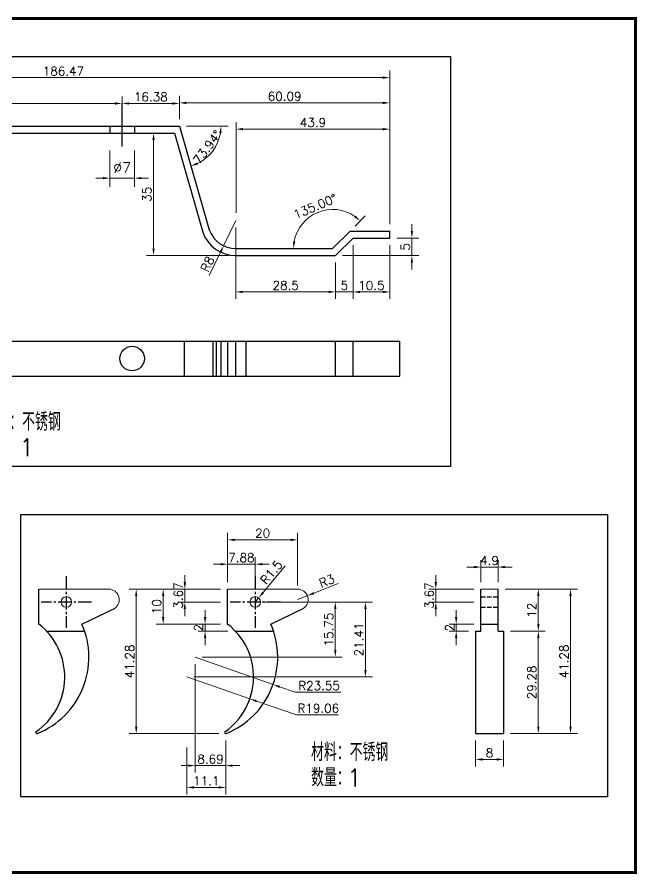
# Model space of a CAD drawing. Header units: millimetres. Extents: x 6728 to 8819, y -1283 to 914.
# Drawn here: x 7930.3 to 8107.4, y -1219.5 to -974.7 of the extents above; entities that cross this region are included whole.
import ezdxf

# ---------------------------------------------------------------- set-up
doc = ezdxf.new("R2010")
doc.units = ezdxf.units.MM
doc.header["$LTSCALE"] = 1000
for name, pattern in [('CENTER2', [28.575, 19.05, -3.175, 3.175, -3.175]), ('DASH', [0.35, 0.25, -0.1]), ('DASHDOTX3', [508, 254, -127, 0, -127])]:
    doc.linetypes.add(name, pattern=pattern)
for name, color, linetype in [('PUB_DIM', 3, 'Continuous'), ('PUB_TEXT', 7, 'Continuous'), ('PUB_TITLE', 7, 'Continuous'), ('中线', 1, 'DASHDOTX3')]:
    doc.layers.add(name, color=color, linetype=linetype)
doc.styles.get("Standard").update_dxf_attribs({"font": 'txt.shx', "bigfont": 'gbcbig.shx'})
doc.styles.add('样式 1', font='txt.shx', dxfattribs={"height": 5.5, "bigfont": 'gbcbig.shx'})
doc.dimstyles.new('DIMN1', dxfattribs={"dimscale": 0.01, "dimtxt": 300, "dimasz": 200, "dimexe": 250, "dimexo": 300, "dimgap": 150, "dimtad": 1, "dimtoh": 1, "dimdsep": 46, "dimtxsty": 'Standard', "dimcen": 2.5, "dimclrd": 256, "dimclre": 256, "dimazin": 0, "dimtfac": 1, "dimtix": 1, "dimtmove": 1, "dimatfit": 0, "dimfxl": 0, "dimtolj": 1, "dimlwd": 9, "dimlwe": 9, "dimarcsym": 0})
doc.dimstyles.new('ISO-25', dxfattribs={"dimtxt": 2.5, "dimasz": 2, "dimexe": 2, "dimexo": 2, "dimtad": 1, "dimtoh": 1, "dimdsep": 46, "dimtxsty": 'Standard', "dimcen": 2.5, "dimclrd": 256, "dimclre": 256, "dimazin": 0, "dimtfac": 1, "dimtix": 1, "dimtmove": 1, "dimatfit": 0, "dimfxl": 0, "dimtolj": 1, "dimlwd": 9, "dimlwe": 9, "dimarcsym": 0})

# ---------------------------------------------------------------- blocks, each defined once
blk = doc.blocks.new('*D647')
at = {"layer": 'Defpoints', "color": 0}
for p in [(7956.83, -1009.87), (7963.83, -1009.87), (7963.83, -1020.75)]:
    blk.add_point(p, dxfattribs=at)
at = {"layer": 'PUB_DIM', "lineweight": 9}
for p, q in [((7956.83, -1012.87), (7956.83, -1023.25)), ((7963.83, -1012.87), (7963.83, -1023.25)), ((7954.83, -1020.75), (7952.83, -1020.75)), ((7956.83, -1020.75), (7963.83, -1020.75)), ((7965.83, -1020.75), (7967.83, -1020.75))]:
    blk.add_line(p, q, dxfattribs=at)
at = {"layer": 'PUB_DIM'}
for points in [[(7954.83, -1020.42), (7954.83, -1021.08), (7956.83, -1020.75)], [(7965.83, -1020.42), (7965.83, -1021.08), (7963.83, -1020.75)]]:
    blk.add_solid(points, dxfattribs=at)
at = {"layer": 'PUB_DIM', "color": 0, "insert": (7960.33, -1017.75), "char_height": 3, "attachment_point": 5}
blk.add_mtext('\\A1;%%c7', dxfattribs=at)
blk = doc.blocks.new('*D631')
at = {"layer": 'Defpoints', "color": 0}
for p in [(7990.46, -1138.19), (7972.06, -1148.18), (7990.46, -1148.18)]:
    blk.add_point(p, dxfattribs=at)
at = {"layer": 'PUB_DIM', "lineweight": 9}
for p, q in [((7988.46, -1138.19), (7970.06, -1138.19)), ((7972.06, -1140.19), (7972.06, -1146.18)), ((7988.46, -1148.18), (7970.06, -1148.18))]:
    blk.add_line(p, q, dxfattribs=at)
at = {"layer": 'PUB_DIM'}
for points in [[(7971.73, -1140.19), (7972.39, -1140.19), (7972.06, -1138.19)], [(7971.73, -1146.18), (7972.39, -1146.18), (7972.06, -1148.18)]]:
    blk.add_solid(points, dxfattribs=at)
at = {"layer": 'PUB_DIM', "color": 0, "insert": (7970.19, -1143.19), "char_height": 2.5, "attachment_point": 5, "rotation": 90}
blk.add_mtext('\\A1;10', dxfattribs=at)
blk = doc.blocks.new('*D598')
at = {"layer": 'Defpoints', "color": 0}
for p in [(7978.24, -1138.19), (7990.46, -1138.19), (7990.46, -1141.86)]:
    blk.add_point(p, dxfattribs=at)
at = {"layer": 'PUB_DIM', "lineweight": 9}
for p, q in [((7978.24, -1136.19), (7978.24, -1134.19)), ((7988.46, -1138.19), (7976.24, -1138.19)), ((7978.24, -1141.86), (7978.24, -1138.19)), ((7988.46, -1141.86), (7976.24, -1141.86)), ((7978.24, -1143.86), (7978.24, -1145.86))]:
    blk.add_line(p, q, dxfattribs=at)
at = {"layer": 'PUB_DIM'}
for points in [[(7977.91, -1136.19), (7978.58, -1136.19), (7978.24, -1138.19)], [(7977.91, -1143.86), (7978.58, -1143.86), (7978.24, -1141.86)]]:
    blk.add_solid(points, dxfattribs=at)
at = {"layer": 'PUB_DIM', "color": 0, "insert": (7976.37, -1140.02), "char_height": 2.5, "attachment_point": 5, "rotation": 90}
blk.add_mtext('\\A1;3.67', dxfattribs=at)
blk = doc.blocks.new('*D630')
at = {"layer": 'Defpoints', "color": 0}
for p in [(8013.24, -1140.08), (8010.46, -1141.19)]:
    blk.add_point(p, dxfattribs=at)
at = {"layer": 'PUB_DIM', "lineweight": 9}
for p, q in [((8022, -1136.61), (8015.1, -1139.34)), ((8010.46, -1141.19), (8013.24, -1140.08))]:
    blk.add_line(p, q, dxfattribs=at)
at = {"layer": 'PUB_DIM'}
blk.add_solid([(8014.98, -1139.03), (8015.23, -1139.65), (8013.24, -1140.08)], dxfattribs=at)
at = {"layer": 'PUB_DIM', "color": 0, "insert": (8018.79, -1135.86), "char_height": 2.5, "attachment_point": 5, "rotation": 21.6468}
blk.add_mtext('\\A1;R3', dxfattribs=at)
blk = doc.blocks.new('*D629')
at = {"layer": 'Defpoints', "color": 0}
for p in [(7990.46, -1124.1), (7990.46, -1138.19), (8010.46, -1139.19)]:
    blk.add_point(p, dxfattribs=at)
at = {"layer": 'PUB_DIM', "lineweight": 9}
for p, q in [((7990.46, -1136.19), (7990.46, -1122.1)), ((8010.46, -1137.19), (8010.46, -1122.1)), ((8008.46, -1124.1), (7992.46, -1124.1))]:
    blk.add_line(p, q, dxfattribs=at)
at = {"layer": 'PUB_DIM'}
for points in [[(7992.46, -1123.76), (7992.46, -1124.43), (7990.46, -1124.1)], [(8008.46, -1123.76), (8008.46, -1124.43), (8010.46, -1124.1)]]:
    blk.add_solid(points, dxfattribs=at)
at = {"layer": 'PUB_DIM', "color": 0, "insert": (8000.46, -1122.22), "char_height": 2.5, "attachment_point": 5}
blk.add_mtext('\\A1;20', dxfattribs=at)
blk = doc.blocks.new('*D597')
at = {"layer": 'Defpoints', "color": 0}
for p in [(7998.34, -1131.06), (7990.46, -1138.19), (7998.34, -1138.19)]:
    blk.add_point(p, dxfattribs=at)
at = {"layer": 'PUB_DIM', "lineweight": 9}
for p, q in [((7990.46, -1136.19), (7990.46, -1129.06)), ((7998.34, -1136.19), (7998.34, -1129.06)), ((7988.46, -1131.06), (7986.46, -1131.06)), ((7990.46, -1131.06), (7998.34, -1131.06)), ((8000.34, -1131.06), (8002.34, -1131.06))]:
    blk.add_line(p, q, dxfattribs=at)
at = {"layer": 'PUB_DIM'}
for points in [[(7988.46, -1130.73), (7988.46, -1131.39), (7990.46, -1131.06)], [(8000.34, -1130.73), (8000.34, -1131.39), (7998.34, -1131.06)]]:
    blk.add_solid(points, dxfattribs=at)
at = {"layer": 'PUB_DIM', "color": 0, "insert": (7994.4, -1129.19), "char_height": 2.5, "attachment_point": 5}
blk.add_mtext('\\A1;7.88', dxfattribs=at)
blk = doc.blocks.new('*D596')
at = {"layer": 'Defpoints', "color": 0}
for p in [(7964.35, -1138.19), (7990.46, -1138.19), (7989.92, -1179.47)]:
    blk.add_point(p, dxfattribs=at)
at = {"layer": 'PUB_DIM', "lineweight": 9}
for p, q in [((7988.46, -1138.19), (7962.35, -1138.19)), ((7964.35, -1177.47), (7964.35, -1140.19)), ((7987.92, -1179.47), (7962.35, -1179.47))]:
    blk.add_line(p, q, dxfattribs=at)
at = {"layer": 'PUB_DIM'}
for points in [[(7964.01, -1140.19), (7964.68, -1140.19), (7964.35, -1138.19)], [(7964.01, -1177.47), (7964.68, -1177.47), (7964.35, -1179.47)]]:
    blk.add_solid(points, dxfattribs=at)
at = {"layer": 'PUB_DIM', "color": 0, "insert": (7962.47, -1158.83), "char_height": 2.5, "attachment_point": 5, "rotation": 90}
blk.add_mtext('\\A1;41.28', dxfattribs=at)
blk = doc.blocks.new('*D628')
at = {"layer": 'Defpoints', "color": 0}
for p in [(7984.03, -1148.18), (7990.46, -1148.18), (7992.55, -1150.18)]:
    blk.add_point(p, dxfattribs=at)
at = {"layer": 'PUB_DIM', "lineweight": 9}
for p, q in [((7984.03, -1146.18), (7984.03, -1144.18)), ((7988.46, -1148.18), (7982.03, -1148.18)), ((7990.55, -1150.18), (7982.03, -1150.18)), ((7984.03, -1150.18), (7984.03, -1148.18)), ((7984.03, -1152.18), (7984.03, -1154.18))]:
    blk.add_line(p, q, dxfattribs=at)
at = {"layer": 'PUB_DIM'}
for points in [[(7983.7, -1146.18), (7984.37, -1146.18), (7984.03, -1148.18)], [(7983.7, -1152.18), (7984.37, -1152.18), (7984.03, -1150.18)]]:
    blk.add_solid(points, dxfattribs=at)
at = {"layer": 'PUB_DIM', "color": 0, "insert": (7982.16, -1149.18), "char_height": 2.5, "attachment_point": 5, "rotation": 90}
blk.add_mtext('\\A1;2', dxfattribs=at)
blk = doc.blocks.new('*D627')
at = {"layer": 'Defpoints', "color": 0}
for p in [(8061.28, -1179.47), (8069.28, -1179.47), (8069.28, -1186.84)]:
    blk.add_point(p, dxfattribs=at)
at = {"layer": 'PUB_DIM', "lineweight": 9}
for p, q in [((8061.28, -1181.47), (8061.28, -1188.84)), ((8069.28, -1181.47), (8069.28, -1188.84)), ((8063.28, -1186.84), (8067.28, -1186.84))]:
    blk.add_line(p, q, dxfattribs=at)
at = {"layer": 'PUB_DIM'}
for points in [[(8063.28, -1186.51), (8063.28, -1187.18), (8061.28, -1186.84)], [(8067.28, -1186.51), (8067.28, -1187.18), (8069.28, -1186.84)]]:
    blk.add_solid(points, dxfattribs=at)
at = {"layer": 'PUB_DIM', "color": 0, "insert": (8065.28, -1184.97), "char_height": 2.5, "attachment_point": 5}
blk.add_mtext('\\A1;8', dxfattribs=at)
blk = doc.blocks.new('*D595')
at = {"layer": 'Defpoints', "color": 0}
for p in [(8069.28, -1150.18), (8079.21, -1150.18), (8069.28, -1179.47)]:
    blk.add_point(p, dxfattribs=at)
at = {"layer": 'PUB_DIM', "lineweight": 9}
for p, q in [((8071.28, -1150.18), (8081.21, -1150.18)), ((8079.21, -1177.47), (8079.21, -1152.18)), ((8071.28, -1179.47), (8081.21, -1179.47))]:
    blk.add_line(p, q, dxfattribs=at)
at = {"layer": 'PUB_DIM'}
for points in [[(8078.88, -1152.18), (8079.55, -1152.18), (8079.21, -1150.18)], [(8078.88, -1177.47), (8079.55, -1177.47), (8079.21, -1179.47)]]:
    blk.add_solid(points, dxfattribs=at)
at = {"layer": 'PUB_DIM', "color": 0, "insert": (8077.34, -1164.83), "char_height": 2.5, "attachment_point": 5, "rotation": 90}
blk.add_mtext('\\A1;29.28', dxfattribs=at)
blk = doc.blocks.new('*D626')
at = {"layer": 'Defpoints', "color": 0}
for p in [(8067.73, -1138.19), (8079.21, -1138.19), (8069.28, -1150.18)]:
    blk.add_point(p, dxfattribs=at)
at = {"layer": 'PUB_DIM', "lineweight": 9}
for p, q in [((8069.73, -1138.19), (8081.21, -1138.19)), ((8079.21, -1148.18), (8079.21, -1140.19)), ((8071.28, -1150.18), (8081.21, -1150.18))]:
    blk.add_line(p, q, dxfattribs=at)
at = {"layer": 'PUB_DIM'}
for points in [[(8078.88, -1140.19), (8079.55, -1140.19), (8079.21, -1138.19)], [(8078.88, -1148.18), (8079.55, -1148.18), (8079.21, -1150.18)]]:
    blk.add_solid(points, dxfattribs=at)
at = {"layer": 'PUB_DIM', "color": 0, "insert": (8077.34, -1144.19), "char_height": 2.5, "attachment_point": 5, "rotation": 90}
blk.add_mtext('\\A1;12', dxfattribs=at)
blk = doc.blocks.new('*D625')
at = {"layer": 'Defpoints', "color": 0}
for p in [(8055.75, -1148.18), (8061.28, -1150.18), (8062.83, -1148.18)]:
    blk.add_point(p, dxfattribs=at)
at = {"layer": 'PUB_DIM', "lineweight": 9}
for p, q in [((8055.75, -1146.18), (8055.75, -1144.18)), ((8060.83, -1148.18), (8053.75, -1148.18)), ((8059.28, -1150.18), (8053.75, -1150.18)), ((8055.75, -1150.18), (8055.75, -1148.18)), ((8055.75, -1152.18), (8055.75, -1154.18))]:
    blk.add_line(p, q, dxfattribs=at)
at = {"layer": 'PUB_DIM'}
for points in [[(8055.42, -1146.18), (8056.08, -1146.18), (8055.75, -1148.18)], [(8055.42, -1152.18), (8056.08, -1152.18), (8055.75, -1150.18)]]:
    blk.add_solid(points, dxfattribs=at)
at = {"layer": 'PUB_DIM', "color": 0, "insert": (8053.88, -1149.18), "char_height": 2.5, "attachment_point": 5, "rotation": 90}
blk.add_mtext('\\A1;2', dxfattribs=at)
blk = doc.blocks.new('*D624')
at = {"layer": 'Defpoints', "color": 0}
for p in [(8049.93, -1138.19), (8062.83, -1138.19), (8062.83, -1141.86)]:
    blk.add_point(p, dxfattribs=at)
at = {"layer": 'PUB_DIM', "lineweight": 9}
for p, q in [((8049.93, -1136.19), (8049.93, -1134.19)), ((8060.83, -1138.19), (8047.93, -1138.19)), ((8049.93, -1141.86), (8049.93, -1138.19)), ((8060.83, -1141.86), (8047.93, -1141.86)), ((8049.93, -1143.86), (8049.93, -1145.86))]:
    blk.add_line(p, q, dxfattribs=at)
at = {"layer": 'PUB_DIM'}
for points in [[(8049.59, -1136.19), (8050.26, -1136.19), (8049.93, -1138.19)], [(8049.59, -1143.86), (8050.26, -1143.86), (8049.93, -1141.86)]]:
    blk.add_solid(points, dxfattribs=at)
at = {"layer": 'PUB_DIM', "color": 0, "insert": (8048.05, -1140.02), "char_height": 2.5, "attachment_point": 5, "rotation": 90}
blk.add_mtext('\\A1;3.67', dxfattribs=at)
blk = doc.blocks.new('*D623')
at = {"layer": 'Defpoints', "color": 0}
for p in [(7999.3, -1140.71), (7998.34, -1141.86)]:
    blk.add_point(p, dxfattribs=at)
at = {"layer": 'PUB_DIM', "lineweight": 9}
for p, q in [((8006.93, -1131.56), (8000.58, -1139.17)), ((7998.34, -1141.86), (7999.3, -1140.71))]:
    blk.add_line(p, q, dxfattribs=at)
at = {"layer": 'PUB_DIM'}
blk.add_solid([(8000.32, -1138.96), (8000.83, -1139.38), (7999.3, -1140.71)], dxfattribs=at)
at = {"layer": 'PUB_DIM', "color": 0, "insert": (8002.95, -1133.39), "char_height": 2.5, "attachment_point": 5, "rotation": 50.1647}
blk.add_mtext('\\A1;R1.5', dxfattribs=at)
blk = doc.blocks.new('*D622')
at = {"layer": 'Defpoints', "color": 0}
for p in [(8067.73, -1131.87), (8062.83, -1138.19), (8067.73, -1138.19)]:
    blk.add_point(p, dxfattribs=at)
at = {"layer": 'PUB_DIM', "lineweight": 9}
for p, q in [((8062.83, -1136.19), (8062.83, -1129.87)), ((8067.73, -1136.19), (8067.73, -1129.87)), ((8060.83, -1131.87), (8058.83, -1131.87)), ((8062.83, -1131.87), (8067.73, -1131.87)), ((8069.73, -1131.87), (8071.73, -1131.87))]:
    blk.add_line(p, q, dxfattribs=at)
at = {"layer": 'PUB_DIM'}
for points in [[(8060.83, -1131.54), (8060.83, -1132.21), (8062.83, -1131.87)], [(8069.73, -1131.54), (8069.73, -1132.21), (8067.73, -1131.87)]]:
    blk.add_solid(points, dxfattribs=at)
at = {"layer": 'PUB_DIM', "color": 0, "insert": (8065.28, -1130), "char_height": 2.5, "attachment_point": 5}
blk.add_mtext('\\A1;4.9', dxfattribs=at)
blk = doc.blocks.new('*D594')
at = {"layer": 'Defpoints', "color": 0}
for p in [(8069.53, -1138.19), (8088.41, -1138.19), (8069.28, -1179.47)]:
    blk.add_point(p, dxfattribs=at)
at = {"layer": 'PUB_DIM', "lineweight": 9}
for p, q in [((8071.53, -1138.19), (8090.41, -1138.19)), ((8088.41, -1177.47), (8088.41, -1140.19)), ((8071.28, -1179.47), (8090.41, -1179.47))]:
    blk.add_line(p, q, dxfattribs=at)
at = {"layer": 'PUB_DIM'}
for points in [[(8088.08, -1140.19), (8088.74, -1140.19), (8088.41, -1138.19)], [(8088.08, -1177.47), (8088.74, -1177.47), (8088.41, -1179.47)]]:
    blk.add_solid(points, dxfattribs=at)
at = {"layer": 'PUB_DIM', "color": 0, "insert": (8086.54, -1158.83), "char_height": 2.5, "attachment_point": 5, "rotation": 90}
blk.add_mtext('\\A1;41.28', dxfattribs=at)
blk = doc.blocks.new('*D593')
at = {"layer": 'Defpoints', "color": 0}
for p in [(7960.33, -999.41), (7860.33, -1005.87), (7960.33, -1005.87)]:
    blk.add_point(p, dxfattribs=at)
at = {"layer": 'PUB_DIM', "lineweight": 9}
for p, q in [((7860.33, -1003.87), (7860.33, -997.41)), ((7960.33, -1003.87), (7960.33, -997.41)), ((7862.33, -999.41), (7958.33, -999.41))]:
    blk.add_line(p, q, dxfattribs=at)
at = {"layer": 'PUB_DIM'}
for points in [[(7862.33, -999.08), (7862.33, -999.74), (7860.33, -999.41)], [(7958.33, -999.08), (7958.33, -999.74), (7960.33, -999.41)]]:
    blk.add_solid(points, dxfattribs=at)
at = {"layer": 'PUB_DIM', "color": 0, "insert": (7910.33, -997.54), "char_height": 2.5, "attachment_point": 5}
blk.add_mtext('\\A1;100', dxfattribs=at)
blk = doc.blocks.new('*D592')
at = {"layer": 'Defpoints', "color": 0}
for p in [(7976.71, -999.41), (7960.33, -1003.87), (7976.71, -1005.87)]:
    blk.add_point(p, dxfattribs=at)
at = {"layer": 'PUB_DIM', "lineweight": 9}
for p, q in [((7960.33, -1001.87), (7960.33, -997.41)), ((7976.71, -1003.87), (7976.71, -997.41)), ((7962.33, -999.41), (7974.71, -999.41))]:
    blk.add_line(p, q, dxfattribs=at)
at = {"layer": 'PUB_DIM'}
for points in [[(7962.33, -999.08), (7962.33, -999.74), (7960.33, -999.41)], [(7974.71, -999.08), (7974.71, -999.74), (7976.71, -999.41)]]:
    blk.add_solid(points, dxfattribs=at)
at = {"layer": 'PUB_DIM', "color": 0, "insert": (7968.52, -997.54), "char_height": 2.5, "attachment_point": 5}
blk.add_mtext('\\A1;16.38', dxfattribs=at)
blk = doc.blocks.new('*D590')
at = {"layer": 'Defpoints', "color": 0}
for p in [(7975.28, -1007.87), (7969.3, -1042.87), (7992.79, -1042.87)]:
    blk.add_point(p, dxfattribs=at)
at = {"layer": 'PUB_DIM', "lineweight": 9}
for p, q in [((7973.28, -1007.87), (7967.3, -1007.87)), ((7969.3, -1009.87), (7969.3, -1040.87)), ((7990.79, -1042.87), (7967.3, -1042.87))]:
    blk.add_line(p, q, dxfattribs=at)
at = {"layer": 'PUB_DIM'}
for points in [[(7968.96, -1009.87), (7969.63, -1009.87), (7969.3, -1007.87)], [(7968.96, -1040.87), (7969.63, -1040.87), (7969.3, -1042.87)]]:
    blk.add_solid(points, dxfattribs=at)
at = {"layer": 'PUB_DIM', "color": 0, "insert": (7967.42, -1025.37), "char_height": 2.5, "attachment_point": 5, "rotation": 90}
blk.add_mtext('\\A1;35', dxfattribs=at)
blk = doc.blocks.new('*D589')
at = {"layer": 'Defpoints', "color": 0}
for p in [(8036.79, -999.24), (7976.71, -1003.87), (8036.79, -1035.87)]:
    blk.add_point(p, dxfattribs=at)
at = {"layer": 'PUB_DIM', "lineweight": 9}
for p, q in [((7976.71, -1001.87), (7976.71, -997.24)), ((8036.79, -1033.87), (8036.79, -997.24)), ((7978.71, -999.24), (8034.79, -999.24))]:
    blk.add_line(p, q, dxfattribs=at)
at = {"layer": 'PUB_DIM'}
for points in [[(7978.71, -998.91), (7978.71, -999.58), (7976.71, -999.24)], [(8034.79, -998.91), (8034.79, -999.58), (8036.79, -999.24)]]:
    blk.add_solid(points, dxfattribs=at)
at = {"layer": 'PUB_DIM', "color": 0, "insert": (8006.75, -997.37), "char_height": 2.5, "attachment_point": 5}
blk.add_mtext('\\A1;60.09', dxfattribs=at)
blk = doc.blocks.new('*D588')
at = {"layer": 'Defpoints', "color": 0}
for p in [(7992.79, -1032.87), (7989.31, -1040.07)]:
    blk.add_point(p, dxfattribs=at)
at = {"layer": 'PUB_DIM', "lineweight": 9}
for p, q in [((7992.79, -1032.87), (7989.31, -1040.07)), ((7985.22, -1048.55), (7988.44, -1041.87))]:
    blk.add_line(p, q, dxfattribs=at)
at = {"layer": 'PUB_DIM'}
blk.add_solid([(7988.14, -1041.73), (7988.74, -1042.02), (7989.31, -1040.07)], dxfattribs=at)
at = {"layer": 'PUB_DIM', "color": 0, "insert": (7984.71, -1045.3), "char_height": 2.5, "attachment_point": 5, "rotation": 64.2067}
blk.add_mtext('\\A1;R8', dxfattribs=at)
blk = doc.blocks.new('*D587')
at = {"layer": 'Defpoints', "color": 0}
for p in [(8036.79, -1006.75), (7992.89, -1032.67), (8036.79, -1032.67)]:
    blk.add_point(p, dxfattribs=at)
at = {"layer": 'PUB_DIM', "lineweight": 9}
for p, q in [((7992.89, -1030.67), (7992.89, -1004.75)), ((8036.79, -1030.67), (8036.79, -1004.75)), ((7994.89, -1006.75), (8034.79, -1006.75))]:
    blk.add_line(p, q, dxfattribs=at)
at = {"layer": 'PUB_DIM'}
for points in [[(7994.89, -1006.42), (7994.89, -1007.09), (7992.89, -1006.75)], [(8034.79, -1006.42), (8034.79, -1007.09), (8036.79, -1006.75)]]:
    blk.add_solid(points, dxfattribs=at)
at = {"layer": 'PUB_DIM', "color": 0, "insert": (8014.84, -1004.88), "char_height": 2.5, "attachment_point": 5}
blk.add_mtext('\\A1;43.9', dxfattribs=at)
blk = doc.blocks.new('*D586')
at = {"layer": 'Defpoints', "color": 0}
for p in [(7850.33, -1005.87), (7976.71, -1005.87), (7976.71, -1005.87), (7984.45, -1014.87), (7985.23, -1035.49)]:
    blk.add_point(p, dxfattribs=at)
at = {"layer": 'PUB_DIM', "lineweight": 9}
blk.add_line((7978.71, -1005.87), (7990.58, -1005.87), dxfattribs=at)
blk.add_arc((7976.71, -1005.87), 11.87, 295.7259, 350.3359, dxfattribs=at)
at = {"layer": 'PUB_DIM'}
for points in [[(7988.08, -1007.84), (7988.74, -1007.89), (7988.58, -1005.87)], [(7981.98, -1016.88), (7981.74, -1016.25), (7979.99, -1017.28)]]:
    blk.add_solid(points, dxfattribs=at)
at = {"layer": 'PUB_DIM', "color": 0, "insert": (7984.69, -1011.88), "char_height": 2.5, "attachment_point": 5, "rotation": 53.0309}
blk.add_mtext('\\A1;73.94°', dxfattribs=at)
blk = doc.blocks.new('*D585')
at = {"layer": 'Defpoints', "color": 0}
for p in [(8036.79, -992.03), (7850.33, -1005.87), (8036.79, -1005.87)]:
    blk.add_point(p, dxfattribs=at)
at = {"layer": 'PUB_DIM', "lineweight": 9}
for p, q in [((7850.33, -1003.87), (7850.33, -990.03)), ((8036.79, -1003.87), (8036.79, -990.03)), ((7852.33, -992.03), (8034.79, -992.03))]:
    blk.add_line(p, q, dxfattribs=at)
at = {"layer": 'PUB_DIM'}
for points in [[(7852.33, -991.7), (7852.33, -992.37), (7850.33, -992.03)], [(8034.79, -991.7), (8034.79, -992.37), (8036.79, -992.03)]]:
    blk.add_solid(points, dxfattribs=at)
at = {"layer": 'PUB_DIM', "color": 0, "insert": (7943.56, -990.16), "char_height": 2.5, "attachment_point": 5}
blk.add_mtext('\\A1;186.47', dxfattribs=at)
blk = doc.blocks.new('*D619')
at = {"layer": 'Defpoints', "color": 0}
for p in [(7978.82, -1163.27), (7996.82, -1169.52)]:
    blk.add_point(p, dxfattribs=at)
at = {"layer": 'PUB_DIM', "lineweight": 9}
for p, q in [((7978.82, -1163.27), (7996.82, -1169.52)), ((8010.12, -1174.13), (7998.71, -1170.17)), ((8022, -1174.13), (8010.12, -1174.13))]:
    blk.add_line(p, q, dxfattribs=at)
at = {"layer": 'PUB_DIM'}
blk.add_solid([(7998.82, -1169.86), (7998.61, -1170.49), (7996.82, -1169.52)], dxfattribs=at)
at = {"layer": 'PUB_DIM', "color": 0, "insert": (8016.37, -1172.25), "char_height": 2.5, "attachment_point": 5}
blk.add_mtext('\\A1;R19.06', dxfattribs=at)
blk = doc.blocks.new('*D618')
at = {"layer": 'Defpoints', "color": 0}
for p in [(7981.23, -1157.6), (8003.44, -1165.43)]:
    blk.add_point(p, dxfattribs=at)
at = {"layer": 'PUB_DIM', "lineweight": 9}
for p, q in [((7981.23, -1157.6), (8003.44, -1165.43)), ((8009.71, -1167.64), (8005.32, -1166.1)), ((8022.84, -1167.64), (8009.71, -1167.64))]:
    blk.add_line(p, q, dxfattribs=at)
at = {"layer": 'PUB_DIM'}
blk.add_solid([(8005.43, -1165.78), (8005.21, -1166.41), (8003.44, -1165.43)], dxfattribs=at)
at = {"layer": 'PUB_DIM', "color": 0, "insert": (8016.59, -1165.77), "char_height": 2.5, "attachment_point": 5}
blk.add_mtext('\\A1;R23.55', dxfattribs=at)
blk = doc.blocks.new('*D584')
at = {"layer": 'Defpoints', "color": 0}
for p in [(7981.23, -1157.6), (7989.92, -1179.47), (7981.23, -1188.61)]:
    blk.add_point(p, dxfattribs=at)
at = {"layer": 'PUB_DIM', "lineweight": 9}
for p, q in [((7981.23, -1159.6), (7981.23, -1190.61)), ((7989.92, -1181.47), (7989.92, -1190.61)), ((7979.23, -1188.61), (7977.23, -1188.61)), ((7989.92, -1188.61), (7981.23, -1188.61)), ((7991.92, -1188.61), (7993.92, -1188.61))]:
    blk.add_line(p, q, dxfattribs=at)
at = {"layer": 'PUB_DIM'}
for points in [[(7979.23, -1188.28), (7979.23, -1188.95), (7981.23, -1188.61)], [(7991.92, -1188.28), (7991.92, -1188.95), (7989.92, -1188.61)]]:
    blk.add_solid(points, dxfattribs=at)
at = {"layer": 'PUB_DIM', "color": 0, "insert": (7985.57, -1186.74), "char_height": 2.5, "attachment_point": 5}
blk.add_mtext('\\A1;8.69', dxfattribs=at)
blk = doc.blocks.new('*D583')
at = {"layer": 'Defpoints', "color": 0}
for p in [(7978.82, -1181.47), (7989.92, -1181.47), (7978.82, -1194.84)]:
    blk.add_point(p, dxfattribs=at)
at = {"layer": 'PUB_DIM', "lineweight": 9}
for p, q in [((7978.82, -1183.47), (7978.82, -1196.84)), ((7989.92, -1183.47), (7989.92, -1196.84)), ((7987.92, -1194.84), (7980.82, -1194.84))]:
    blk.add_line(p, q, dxfattribs=at)
at = {"layer": 'PUB_DIM'}
for points in [[(7980.82, -1194.5), (7980.82, -1195.17), (7978.82, -1194.84)], [(7987.92, -1194.5), (7987.92, -1195.17), (7989.92, -1194.84)]]:
    blk.add_solid(points, dxfattribs=at)
at = {"layer": 'PUB_DIM', "color": 0, "insert": (7984.37, -1192.96), "char_height": 2.5, "attachment_point": 5}
blk.add_mtext('\\A1;11.1', dxfattribs=at)
blk = doc.blocks.new('*D617')
at = {"layer": 'Defpoints', "color": 0}
for p in [(8005.52, -1141.86), (7981.23, -1157.6), (8021.21, -1157.6)]:
    blk.add_point(p, dxfattribs=at)
at = {"layer": 'PUB_DIM', "lineweight": 9}
for p, q in [((8007.52, -1141.86), (8023.21, -1141.86)), ((8021.21, -1143.86), (8021.21, -1155.6)), ((7983.23, -1157.6), (8023.21, -1157.6))]:
    blk.add_line(p, q, dxfattribs=at)
at = {"layer": 'PUB_DIM'}
for points in [[(8020.88, -1143.86), (8021.54, -1143.86), (8021.21, -1141.86)], [(8020.88, -1155.6), (8021.54, -1155.6), (8021.21, -1157.6)]]:
    blk.add_solid(points, dxfattribs=at)
at = {"layer": 'PUB_DIM', "color": 0, "insert": (8019.34, -1149.73), "char_height": 2.5, "attachment_point": 5, "rotation": 90}
blk.add_mtext('\\A1;15.75', dxfattribs=at)
blk = doc.blocks.new('*D582')
at = {"layer": 'Defpoints', "color": 0}
for p in [(7998.34, -1141.86), (7978.82, -1163.27), (8029.83, -1163.27)]:
    blk.add_point(p, dxfattribs=at)
at = {"layer": 'PUB_DIM', "lineweight": 9}
for p, q in [((8000.34, -1141.86), (8031.83, -1141.86)), ((8029.83, -1143.86), (8029.83, -1161.27)), ((7980.82, -1163.27), (8031.83, -1163.27))]:
    blk.add_line(p, q, dxfattribs=at)
at = {"layer": 'PUB_DIM'}
for points in [[(8029.5, -1143.86), (8030.17, -1143.86), (8029.83, -1141.86)], [(8029.5, -1161.27), (8030.17, -1161.27), (8029.83, -1163.27)]]:
    blk.add_solid(points, dxfattribs=at)
at = {"layer": 'PUB_DIM', "color": 0, "insert": (8027.96, -1152.57), "char_height": 2.5, "attachment_point": 5, "rotation": 90}
blk.add_mtext('\\A1;21.41', dxfattribs=at)
blk = doc.blocks.new('扳机')
for p, q in [((-7.88, -6.33), (-7.88, 3.67)), ((4.47, -6.33), (13.74, -1.86)), ((-5.79, -8.33), (5.22, -8.33))]:
    blk.add_line(p, q)
at = {"lineweight": 20}
blk.add_line((-7.88, 3.67), (12.12, 3.67), dxfattribs=at)
blk.add_circle((0, 0), 1.5, dxfattribs=at)
blk.add_arc((12.12, 0.67), 3, 302.5956, 90, dxfattribs=at)
for centre, radius, start, end in [((-19.51, -21.41), 19.06, 304.6683, 52.3564), ((-17.11, -15.75), 23.55, 292.0701, 23.5814), ((-8.42, -37.28), 0.324, 142.5328, 298.9893)]:
    blk.add_arc(centre, radius, start, end)
at = {"layer": '中线', "linetype": 'CENTER2', "ltscale": 0.0002}
for p, q in [((0, 7.34), (0, -7.34)), ((7.19, 0), (-7.19, 0))]:
    blk.add_line(p, q, dxfattribs=at)
blk = doc.blocks.new('*D616')
at = {"layer": 'Defpoints', "color": 0}
for p in [(8036.79, -1037.87), (8043.1, -1037.87), (8021.29, -1042.87)]:
    blk.add_point(p, dxfattribs=at)
at = {"layer": 'PUB_DIM', "lineweight": 9}
for p, q in [((8043.1, -1035.87), (8043.1, -1033.87)), ((8038.79, -1037.87), (8045.1, -1037.87)), ((8043.1, -1042.87), (8043.1, -1037.87)), ((8023.29, -1042.87), (8045.1, -1042.87)), ((8043.1, -1044.87), (8043.1, -1046.87))]:
    blk.add_line(p, q, dxfattribs=at)
at = {"layer": 'PUB_DIM'}
for points in [[(8042.77, -1035.87), (8043.43, -1035.87), (8043.1, -1037.87)], [(8042.77, -1044.87), (8043.43, -1044.87), (8043.1, -1042.87)]]:
    blk.add_solid(points, dxfattribs=at)
at = {"layer": 'PUB_DIM', "color": 0, "insert": (8041.22, -1040.37), "char_height": 2.5, "attachment_point": 5, "rotation": 90}
blk.add_mtext('\\A1;5', dxfattribs=at)
blk = doc.blocks.new('*D615')
at = {"layer": 'Defpoints', "color": 0}
for p in [(7992.79, -1032.87), (8021.29, -1042.87), (8021.29, -1053.26)]:
    blk.add_point(p, dxfattribs=at)
at = {"layer": 'PUB_DIM', "lineweight": 9}
for p, q in [((7992.79, -1034.87), (7992.79, -1055.26)), ((8021.29, -1044.87), (8021.29, -1055.26)), ((7994.79, -1053.26), (8019.29, -1053.26))]:
    blk.add_line(p, q, dxfattribs=at)
at = {"layer": 'PUB_DIM'}
for points in [[(7994.79, -1052.93), (7994.79, -1053.59), (7992.79, -1053.26)], [(8019.29, -1052.93), (8019.29, -1053.59), (8021.29, -1053.26)]]:
    blk.add_solid(points, dxfattribs=at)
at = {"layer": 'PUB_DIM', "color": 0, "insert": (8007.04, -1051.39), "char_height": 2.5, "attachment_point": 5}
blk.add_mtext('\\A1;28.5', dxfattribs=at)
blk = doc.blocks.new('*D614')
at = {"layer": 'Defpoints', "color": 0}
for p in [(8026.29, -1037.87), (8021.29, -1044.87), (8026.29, -1053.26)]:
    blk.add_point(p, dxfattribs=at)
at = {"layer": 'PUB_DIM', "lineweight": 9}
for p, q in [((8026.29, -1039.87), (8026.29, -1055.26)), ((8021.29, -1046.87), (8021.29, -1055.26)), ((8019.29, -1053.26), (8017.29, -1053.26)), ((8021.29, -1053.26), (8026.29, -1053.26)), ((8028.29, -1053.26), (8030.29, -1053.26))]:
    blk.add_line(p, q, dxfattribs=at)
at = {"layer": 'PUB_DIM'}
for points in [[(8019.29, -1052.93), (8019.29, -1053.59), (8021.29, -1053.26)], [(8028.29, -1052.93), (8028.29, -1053.59), (8026.29, -1053.26)]]:
    blk.add_solid(points, dxfattribs=at)
at = {"layer": 'PUB_DIM', "color": 0, "insert": (8023.79, -1051.39), "char_height": 2.5, "attachment_point": 5}
blk.add_mtext('\\A1;5', dxfattribs=at)
blk = doc.blocks.new('*D613')
at = {"layer": 'Defpoints', "color": 0}
for p in [(8036.79, -1037.87), (8026.29, -1039.87), (8036.79, -1053.26)]:
    blk.add_point(p, dxfattribs=at)
at = {"layer": 'PUB_DIM', "lineweight": 9}
for p, q in [((8036.79, -1039.87), (8036.79, -1055.26)), ((8026.29, -1041.87), (8026.29, -1055.26)), ((8028.29, -1053.26), (8034.79, -1053.26))]:
    blk.add_line(p, q, dxfattribs=at)
at = {"layer": 'PUB_DIM'}
for points in [[(8028.29, -1052.93), (8028.29, -1053.59), (8026.29, -1053.26)], [(8034.79, -1052.93), (8034.79, -1053.59), (8036.79, -1053.26)]]:
    blk.add_solid(points, dxfattribs=at)
at = {"layer": 'PUB_DIM', "color": 0, "insert": (8031.54, -1051.39), "char_height": 2.5, "attachment_point": 5}
blk.add_mtext('\\A1;10.5', dxfattribs=at)
blk = doc.blocks.new('*D612')
at = {"layer": 'Defpoints', "color": 0}
for p in [(8020.46, -1029.69), (8025.46, -1035.87), (7992.79, -1040.87), (8020.46, -1040.87), (8020.46, -1040.87)]:
    blk.add_point(p, dxfattribs=at)
at = {"layer": 'PUB_DIM', "lineweight": 9}
blk.add_line((8026.88, -1034.46), (8029.78, -1031.55), dxfattribs=at)
blk.add_arc((8020.46, -1040.87), 11.18, 55.2628, 169.7372, dxfattribs=at)
at = {"layer": 'PUB_DIM'}
for points in [[(8027.05, -1031.43), (8026.62, -1031.94), (8028.37, -1032.96)], [(8009.79, -1038.91), (8009.13, -1038.85), (8009.28, -1040.87)]]:
    blk.add_solid(points, dxfattribs=at)
at = {"layer": 'PUB_DIM', "color": 0, "insert": (8015.47, -1028.81), "char_height": 2.5, "attachment_point": 5, "rotation": 22.5}
blk.add_mtext('\\A1;135.00°', dxfattribs=at)

msp = doc.modelspace()

# ---------------------------------------------------------------- linework, layer by layer
for p, q in [((7850.326, -1005.871), (7976.707, -1005.871)), ((7976.707, -1005.871), (7985.235, -1035.489)), ((7850.326, -1007.871), (7975.283, -1007.871)), ((7975.283, -1007.871), (7983.345, -1036.144)), ((8025.461, -1035.871), (8020.461, -1040.871)), ((8026.29, -1037.871), (8021.29, -1042.871)), ((8025.461, -1035.871), (8036.794, -1035.871)), ((8026.29, -1037.871), (8036.794, -1037.871)), ((8036.794, -1037.871), (8036.794, -1035.871)), ((7992.794, -1040.871), (8020.461, -1040.871)), ((7992.794, -1042.871), (8021.29, -1042.871)), ((7853.189, -1067.292), (8039.647, -1067.292)), ((7978.146, -1077.292), (7978.146, -1067.292)), ((7986.208, -1067.292), (7986.208, -1077.292)), ((7987.142, -1067.292), (7987.142, -1077.292)), ((7988.547, -1067.292), (7988.547, -1077.292)), ((7990.472, -1067.292), (7990.472, -1077.292)), ((7992.704, -1067.292), (7992.704, -1077.292)), ((7995.657, -1067.292), (7995.657, -1077.292)), ((8021.2, -1067.292), (8021.2, -1077.292)), ((8026.2, -1067.292), (8026.2, -1077.292)), ((8039.647, -1077.292), (8039.647, -1067.292)), ((7853.189, -1077.292), (8039.647, -1077.292)), ((7990.46, -1148.184), (7990.46, -1138.187)), ((8062.832, -1150.184), (8062.832, -1138.187)), ((8067.732, -1150.184), (8067.732, -1138.187)), ((8002.809, -1148.184), (8012.072, -1143.714)), ((7992.55, -1150.184), (8003.555, -1150.184)), ((8061.282, -1150.184), (8062.832, -1150.184)), ((8061.282, -1150.184), (8061.282, -1179.466)), ((8062.832, -1148.184), (8067.732, -1148.184)), ((8067.732, -1150.184), (8069.282, -1150.184)), ((8069.282, -1150.184), (8069.282, -1179.466)), ((8061.282, -1179.466), (8069.282, -1179.466))]:
    msp.add_line(p, q)
at = {"color": 140}
for p, q in [((7956.827, -1005.871), (7956.827, -1007.871)), ((7963.827, -1005.871), (7963.827, -1007.871))]:
    msp.add_line(p, q, dxfattribs=at)
at = {"lineweight": 20}
for p, q in [((7990.46, -1138.187), (8010.456, -1138.187)), ((8062.832, -1138.187), (8067.732, -1138.187))]:
    msp.add_line(p, q, dxfattribs=at)
at = {"color": 0, "linetype": 'DASH', "ltscale": 0.005}
for p, q in [((8062.832, -1140.359), (8067.732, -1140.359)), ((8062.832, -1143.359), (8067.732, -1143.359))]:
    msp.add_line(p, q, dxfattribs=at)
for points in [[(7829.249, -985.973), (8054.096, -985.973), (8054.096, -1103.167), (7829.249, -1103.167)], [(7931.386, -1116.832), (8098.965, -1116.832), (8098.965, -1197.564), (7931.386, -1197.564)]]:
    msp.add_lwpolyline(points, close=True)
msp.add_circle((7963.19, -1072.292), 3.5)
at = {"lineweight": 20}
msp.add_circle((7998.336, -1141.859), 1.5, dxfattribs=at)
for centre, radius, start, end in [((7992.794, -1032.871), 8, 199.10546, 270), ((7992.794, -1032.871), 10, 199.10546, 270), ((7978.822, -1163.272), 19.055, 304.66826, 52.35645), ((7981.228, -1157.604), 23.547, 292.07012, 23.58145), ((7989.918, -1179.142), 0.324, 142.53283, 298.98932)]:
    msp.add_arc(centre, radius, start, end)
msp.add_arc((8010.456, -1141.187), 3, 302.5956, 90, dxfattribs=at)
at = {"layer": 'PUB_DIM'}
msp.add_line((7960.327, -1011.751), (7960.327, -999.412), dxfattribs=at)
at = {"layer": 'PUB_TITLE', "const_width": 0.85}
msp.add_lwpolyline([(7775.432, -1219.115), (8106.932, -1219.115), (8106.932, -975.165), (7775.432, -975.165)], close=True, dxfattribs=at)
at = {"layer": '中线', "linetype": 'CENTER2', "ltscale": 0.0002}
for p, q in [((7998.336, -1134.514), (7998.336, -1149.204)), ((8005.522, -1141.859), (7991.149, -1141.859))]:
    msp.add_line(p, q, dxfattribs=at)

# ---------------------------------------------------------------- block references
msp.add_blockref('扳机', (7944.389, -1141.859))

# ---------------------------------------------------------------- texts
at = {"layer": 'PUB_TEXT', "style": '样式 1'}
for s, height, p in [('材料：不锈钢', 5.1064, (7920.739, -1092.915)), ('1', 5, (7930.952, -1100.143)), ('材料：不锈钢', 5.1064, (8014.305, -1187.313)), ('数量：', 5.1064, (8014.305, -1194.541)), ('1', 5, (8024.518, -1194.541))]:
    msp.add_text(s, height=height, dxfattribs=at).set_placement(p)

# ---------------------------------------------------------------- dimensions: what is measured, and where the dimension line sits
at = {"layer": 'PUB_DIM'}
for base, p1, p2, picture, middle in [((8036.794, -992.034), (7850.326, -1005.871), (8036.794, -1005.871), '*D585', (7943.56, -990.159)), ((7960.327, -999.412), (7860.327, -1005.871), (7960.327, -1005.871), '*D593', (7910.327, -997.537)), ((7976.707, -999.412), (7960.327, -1003.871), (7976.707, -1005.871), '*D592', (7968.517, -997.537)), ((8036.794, -999.245), (7976.707, -1003.871), (8036.794, -1035.871), '*D589', (8006.75, -997.37)), ((8036.794, -1006.753), (7992.893, -1032.666), (8036.794, -1032.666), '*D587', (8014.843, -1004.878)), ((8021.29, -1053.26), (7992.794, -1032.871), (8021.29, -1042.871), '*D615', (8007.042, -1051.385)), ((8026.29, -1053.26), (8021.29, -1044.871), (8026.29, -1037.871), '*D614', (8023.79, -1051.385)), ((8036.794, -1053.26), (8026.29, -1039.871), (8036.794, -1037.871), '*D613', (8031.542, -1051.385)), ((7990.46, -1124.096), (8010.456, -1139.187), (7990.46, -1138.187), '*D629', (8000.458, -1122.221)), ((7998.336, -1131.06), (7990.46, -1138.187), (7998.336, -1138.187), '*D597', (7994.398, -1129.185)), ((8067.732, -1131.872), (8062.832, -1138.187), (8067.732, -1138.187), '*D622', (8065.282, -1129.997)), ((7981.228, -1188.612), (7989.918, -1179.466), (7981.228, -1157.604), '*D584', (7985.573, -1186.737)), ((8069.282, -1186.843), (8061.282, -1179.466), (8069.282, -1179.466), '*D627', (8065.282, -1184.968)), ((7978.822, -1194.836), (7989.918, -1181.466), (7978.822, -1181.466), '*D583', (7984.37, -1192.961))]:
    dim = msp.add_linear_dim(base=base, p1=p1, p2=p2, dimstyle='ISO-25', dxfattribs=at)
    dim.commit()
    dim.dimension.update_dxf_attribs({"geometry": picture, "text_midpoint": middle})
for base, line1, line2, picture, middle in [((7984.45, -1014.87), ((7850.326, -1005.871), (7976.707, -1005.871)), ((7976.707, -1005.871), (7985.235, -1035.489)), '*D586', (7984.694, -1011.882)), ((8020.461, -1029.69), ((7992.794, -1040.871), (8020.461, -1040.871)), ((8025.461, -1035.871), (8020.461, -1040.871)), '*D612', (8015.465, -1028.809))]:
    dim = msp.add_angular_dim_2l(base=base, line1=line1, line2=line2, dimstyle='ISO-25', dxfattribs=at)
    dim.commit()
    dim.dimension.update_dxf_attribs({"geometry": picture, "text_midpoint": middle})
for base, p1, p2, picture, middle in [((7969.296, -1042.871), (7975.283, -1007.871), (7992.794, -1042.871), '*D590', (7967.421, -1025.371)), ((8043.099, -1037.871), (8021.29, -1042.871), (8036.794, -1037.871), '*D616', (8041.224, -1040.371)), ((7978.245, -1138.187), (7990.46, -1141.859), (7990.46, -1138.187), '*D598', (7976.37, -1140.023)), ((8049.927, -1138.187), (8062.832, -1141.859), (8062.832, -1138.187), '*D624', (8048.052, -1140.023)), ((7964.347, -1138.187), (7989.918, -1179.466), (7990.46, -1138.187), '*D596', (7962.472, -1158.827)), ((7972.06, -1148.184), (7990.46, -1138.187), (7990.46, -1148.184), '*D631', (7970.185, -1143.185)), ((8079.215, -1138.187), (8069.282, -1150.184), (8067.732, -1138.187), '*D626', (8077.34, -1144.185)), ((8088.41, -1138.187), (8069.282, -1179.466), (8069.532, -1138.187), '*D594', (8086.535, -1158.827)), ((8029.832, -1163.272), (7998.336, -1141.859), (7978.822, -1163.272), '*D582', (8027.957, -1152.566)), ((8021.2117, -1157.604), (8005.522, -1141.8587), (7981.2281, -1157.604), '*D617', (8019.3367, -1149.7314)), ((7984.035, -1148.184), (7992.55, -1150.184), (7990.46, -1148.184), '*D628', (7982.16, -1149.184)), ((8055.75, -1148.184), (8061.282, -1150.184), (8062.832, -1148.184), '*D625', (8053.875, -1149.184)), ((8079.215, -1150.184), (8069.282, -1179.466), (8069.282, -1150.184), '*D595', (8077.34, -1164.825))]:
    dim = msp.add_linear_dim(base=base, p1=p1, p2=p2, angle=90, dimstyle='ISO-25', dxfattribs=at)
    dim.commit()
    dim.dimension.update_dxf_attribs({"geometry": picture, "text_midpoint": middle})
dim = msp.add_aligned_dim(p1=(7956.827, -1009.871), p2=(7963.827, -1009.871), distance=-10.879, text='%%c7', dimstyle='DIMN1', dxfattribs=at)
dim.commit()
dim.dimension.update_dxf_attribs({"geometry": '*D647', "text_midpoint": (7960.327, -1017.75)})
for center, mpoint, picture, middle in [((7992.794, -1032.871), (7989.313, -1040.074), '*D588', (7984.706, -1045.298)), ((7998.336, -1141.859), (7999.296, -1140.707), '*D623', (8002.955, -1133.395)), ((8010.456, -1141.187), (8013.244, -1140.08), '*D630', (8018.788, -1135.863))]:
    dim = msp.add_radius_dim(center=center, mpoint=mpoint, dimstyle='ISO-25', dxfattribs=at)
    dim.commit()
    dim.dimension.update_dxf_attribs({"geometry": picture, "text_midpoint": middle})
for center, mpoint, picture, middle in [((7981.228, -1157.604), (8003.436, -1165.431), '*D618', (8009.711, -1167.643)), ((7978.822, -1163.272), (7996.825, -1169.517), '*D619', (8010.121, -1174.129))]:
    dim = msp.add_radius_dim(center=center, mpoint=mpoint, dimstyle='ISO-25', dxfattribs=at)
    dim.commit()
    dim.dimension.update_dxf_attribs({"geometry": picture, "text_midpoint": middle, "dimtype": 132})

doc.saveas('drawing.dxf')
